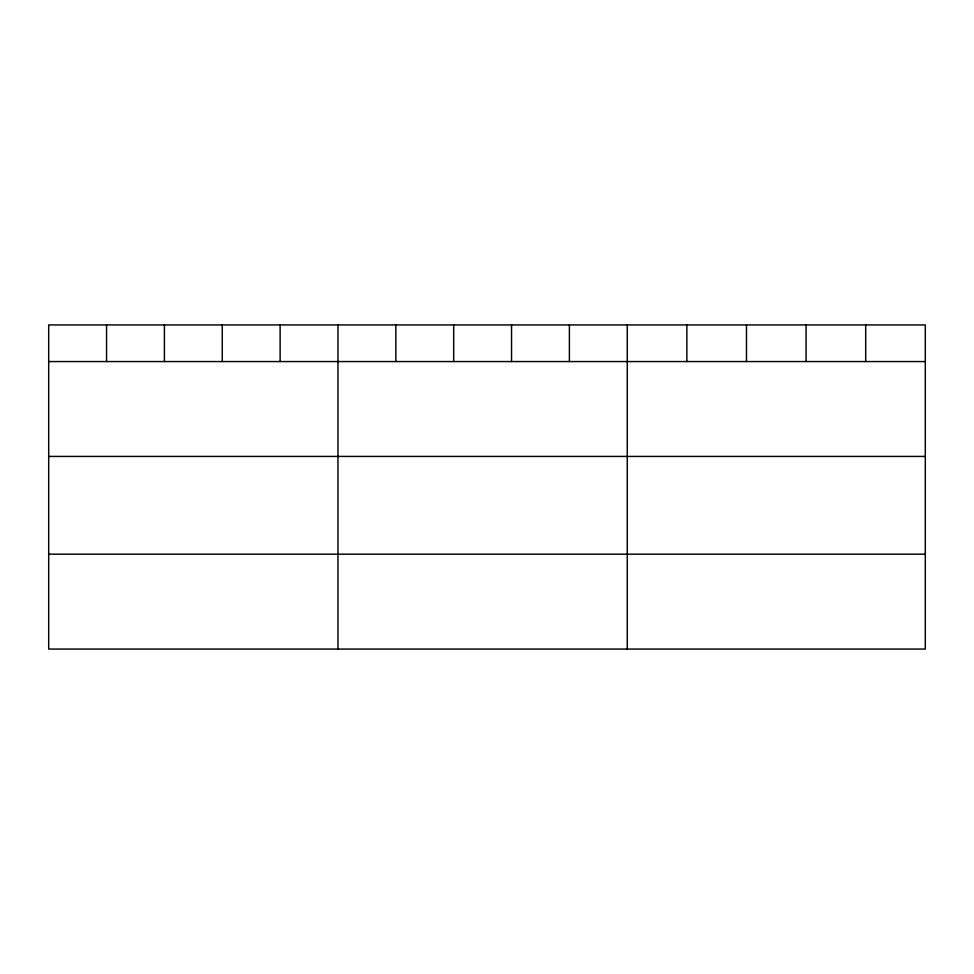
<?xml version="1.0" encoding="UTF-8"?>
<svg xmlns="http://www.w3.org/2000/svg" width="974" height="974" viewBox="0 0 974 974"><rect width="100%" height="100%" fill="white"/><g stroke="black" fill="none" stroke-linecap="round" stroke-linejoin="round"><path stroke-width="1.46" d="M925.3 361.561L925.3 649.061L48.7 649.061L48.7 324.939L925.3 324.939L925.3 361.561L48.7 361.561M48.7 456.429L925.3 456.429M48.7 554.182L925.3 554.182M865.691 324.939L865.691 361.561M806.082 324.939L806.082 361.561M746.474 324.939L746.474 361.561M686.865 324.939L686.865 361.561M627.256 324.939L627.256 649.061M569.4 324.939L569.4 361.561M511.545 324.939L511.545 361.561M453.689 324.939L453.689 361.561M395.834 324.939L395.834 361.561M337.978 324.939L337.978 649.061M280.122 324.939L280.122 361.561M222.267 324.939L222.267 361.561M164.411 324.939L164.411 361.561M106.556 324.939L106.556 361.561"/></g></svg>
